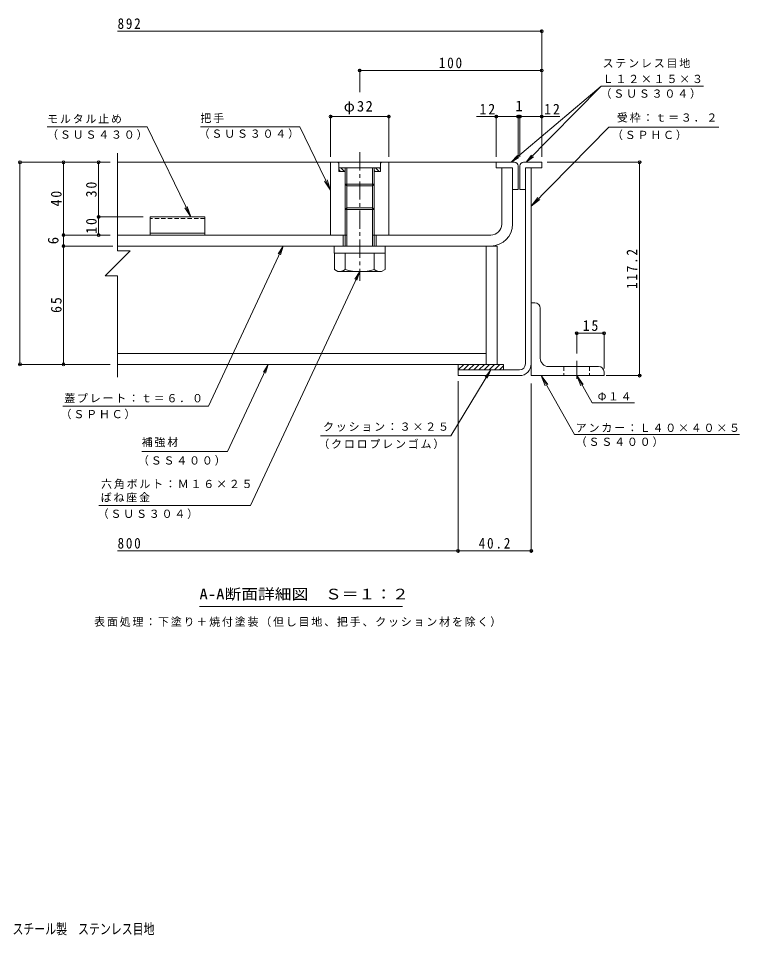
# Model space of a CAD drawing. Units: millimetres on the paper, enlarged 10 times, with parts at other scales. Extents: x -1763 to 1894, y -1353 to 1367.
# Drawn here: x -86 to 1894, y -1305 to 1215 of the extents above; entities that cross this region are included whole.
import ezdxf
from ezdxf.enums import TextEntityAlignment as Align

# ---------------------------------------------------------------- set-up
doc = ezdxf.new("R2010")
doc.units = ezdxf.units.MM
doc.header["$LTSCALE"] = 10
doc.header["$PDMODE"] = 32
doc.header["$PDSIZE"] = 8
doc.linetypes.add('CHAIN1', pattern=[8, 5, -1, 1, -1])
doc.linetypes.add('DASHED1', pattern=[1.8, 1.2, -0.6])
for name, color, linetype, lineweight in [('D-1', 2, 'Continuous', 9), ('D-2', 3, 'Continuous', 9), ('D-3', 4, 'Continuous', 9), ('D-4', 7, 'Continuous', 9), ('D-5', 7, 'Continuous', 9), ('D-6', 6, 'Continuous', 5), ('D-7', 4, 'CHAIN1', 9), ('D-8', 5, 'Continuous', 5), ('D-9', 134, 'Continuous', 5), ('D-C', 2, 'Continuous', 9), ('D-E', 3, 'Continuous', 9), ('D-F', 7, 'Continuous', 9), ('F-5_F-5ﾚｲﾔ', 7, 'Continuous', 9)]:
    doc.layers.add(name, color=color, linetype=linetype, lineweight=lineweight)
doc.styles.add('ＭＳ ゴシック', font='')
doc.styles.get('ＭＳ ゴシック').set_extended_font_data('MS Gothic')

msp = doc.modelspace()

# ---------------------------------------------------------------- linework, layer by layer
at = {"layer": 'D-1'}
for p, q in [((1305.94, 265.7), (1305.94, 804.7)), ((1321.94, 265.7), (1321.94, 804.7)), ((1120.94, 249.7), (1120.94, 233.7)), ((1289.94, 249.7), (1120.94, 249.7)), ((1120.94, 233.7), (1289.94, 233.7))]:
    msp.add_line(p, q, dxfattribs=at)
for radius in [16, 32]:
    msp.add_arc((1289.94, 265.7), radius, 270, 0, dxfattribs=at)
at = {"layer": 'D-2'}
for p, q in [((1240.94, 649.7), (1240.94, 804.7)), ((1270.94, 804.7), (1240.94, 804.7)), ((1270.94, 649.7), (1270.94, 804.7)), ((810.94, 619.7), (185.94, 619.7)), ((805.94, 619.7), (805.94, 589.7)), ((1210.94, 619.7), (890.94, 619.7)), ((895.94, 619.7), (895.94, 589.7)), ((185.94, 589.7), (1210.94, 589.7))]:
    msp.add_line(p, q, dxfattribs=at)
for radius in [30, 60]:
    msp.add_arc((1210.94, 649.7), radius, 270, 0, dxfattribs=at)
at = {"layer": 'D-3'}
for p, q in [((1225.94, 819.7), (185.94, 819.7)), ((1285.94, 809.7), (1285.94, 744.7)), ((1290.94, 809.7), (1290.94, 744.7)), ((1300.94, 819.7), (1350.94, 819.7)), ((1225.94, 804.7), (1270.94, 804.7)), ((1270.94, 804.7), (1270.94, 744.7)), ((1305.94, 744.7), (1305.94, 804.7)), ((1270.94, 744.7), (1285.94, 744.7)), ((1305.94, 744.7), (1290.94, 744.7)), ((275.94, 669.7), (275.94, 619.7)), ((425.94, 669.7), (275.94, 669.7)), ((425.94, 624.7), (275.94, 624.7))]:
    msp.add_line(p, q, dxfattribs=at)
at = {"layer": 'D-3', "linetype": 'DASHED1'}
msp.add_line((425.94, 665.37), (275.94, 665.37), dxfattribs=at)
at = {"layer": 'D-3'}
for points in [[(1275.94, 819.7), (1225.94, 819.7), (1225.94, 804.7)], [(1350.94, 819.7), (1350.94, 804.7), (1305.94, 804.7)], [(425.94, 669.7), (425.94, 619.7), (275.94, 619.7)]]:
    msp.add_lwpolyline(points, dxfattribs=at)
for centre, start, end in [((1275.94, 809.7), 0, 90), ((1300.94, 809.7), 90, 180)]:
    msp.add_arc(centre, 10, start, end, dxfattribs=at)
at = {"layer": 'D-4'}
msp.add_line((968.33, -400.55), (410.83, -400.55), dxfattribs=at)
at = {"layer": 'D-5'}
for p, q in [((1513.81, 1029.11), (1267.15, 819.7)), ((1795.26, 1029.11), (1513.81, 1029.11)), ((-7.39, 917.5), (267.61, 917.5)), ((267.61, 917.5), (386.86, 669.7)), ((686.89, 917.5), (413.64, 917.5)), ((686.89, 917.5), (770.94, 742.86)), ((1837.03, 916.61), (1535.46, 916.61)), ((1267.15, 819.7), (1283.94, 838.23)), ((1267.15, 819.7), (1288.16, 833.26)), ((1308.07, 819.7), (1327.77, 835.1)), ((770.94, 742.86), (754.52, 767.96)), ((770.94, 742.86), (761.57, 771.36)), ((1321.94, 699.27), (1339.99, 723.23)), ((386.86, 669.7), (370.43, 694.81)), ((386.86, 669.7), (377.49, 698.2)), ((640.86, 589.7), (633.34, 565.86)), ((551.21, -123.08), (850.94, 519.7)), ((850.94, 519.7), (837.51, 498.62)), ((850.94, 519.7), (843.42, 495.86)), ((488.26, 25.5), (599.8, 264.7)), ((599.8, 264.7), (586.37, 243.62)), ((599.8, 264.7), (592.28, 240.86)), ((1211.45, 249.19), (1195.79, 229.7)), ((1349.22, 233.7), (1367.26, 209.73)), ((1349.22, 233.7), (1360.44, 205.88)), ((1440.53, 72.02), (1349.22, 233.7)), ((1446.94, 233.7), (1458.16, 205.88)), ((1446.94, 233.7), (1464.98, 209.73)), ((1489.27, 158.75), (1446.94, 233.7)), ((1489.27, 158.75), (1605.42, 158.75)), ((435.77, 149.88), (36.1, 149.88)), ((1101.48, 68.27), (743.34, 68.27)), ((1440.53, 72.02), (1894.32, 72.02)), ((488.26, 25.5), (252.24, 25.5)), ((551.21, -123.08), (134.22, -123.08))]:
    msp.add_line(p, q, dxfattribs=at)
for points in [[(1513.81, 1029.11), (1308.07, 819.7), (1323.11, 839.67)], [(1535.46, 916.61), (1321.94, 699.27), (1345.58, 717.74)], [(435.77, 149.88), (640.86, 589.7), (627.43, 568.62)], [(1101.48, 68.27), (1211.45, 249.19), (1201.36, 226.31)]]:
    msp.add_lwpolyline(points, dxfattribs=at)
at = {"layer": 'D-6'}
for p, q in [((1120.94, 263.09), (1122.55, 264.7)), ((1120.94, 264.7), (1245.94, 264.7)), ((1120.94, 264.7), (1120.94, 249.7)), ((1121.69, 249.7), (1136.69, 264.7)), ((1135.83, 249.7), (1150.83, 264.7)), ((1149.98, 249.7), (1164.98, 264.7)), ((1164.12, 249.7), (1179.12, 264.7)), ((1178.26, 249.7), (1193.26, 264.7)), ((1192.4, 249.7), (1207.4, 264.7)), ((1206.55, 249.7), (1221.55, 264.7)), ((1220.69, 249.7), (1235.69, 264.7)), ((1234.83, 249.7), (1245.94, 260.81)), ((1245.94, 264.7), (1245.94, 249.7))]:
    msp.add_line(p, q, dxfattribs=at)
at = {"layer": 'D-7'}
msp.add_line((1446.94, 274.75), (1446.94, 216.28), dxfattribs=at)
at = {"layer": 'D-8'}
for p, q in [((1198.44, 589.7), (1228.44, 589.7)), ((1198.44, 589.7), (1198.44, 264.7)), ((1228.44, 589.7), (1228.44, 264.7)), ((1198.44, 264.7), (1228.44, 264.7))]:
    msp.add_line(p, q, dxfattribs=at)
at = {"layer": 'D-9'}
for p, q in [((1198.44, 589.7), (185.94, 589.7)), ((1198.44, 264.7), (1198.44, 589.7)), ((781.44, 569.7), (781.44, 525.33)), ((810.94, 525.19), (810.94, 569.7)), ((890.94, 525.19), (890.94, 569.7)), ((920.44, 569.7), (920.44, 525.19)), ((790.98, 519.82), (781.44, 525.33)), ((910.94, 519.7), (791.19, 519.7)), ((910.94, 519.7), (920.44, 525.19)), ((1198.44, 294.7), (185.94, 294.7)), ((1198.44, 264.7), (185.94, 264.7))]:
    msp.add_line(p, q, dxfattribs=at)
for centre, radius, start, end in [((792.23, 554.21), 34.53, 267.86055, 302.81094), ((850.94, 668.3), 148.6, 254.38446, 285.61554), ((909.65, 554.21), 34.53, 237.18906, 272.13945)]:
    msp.add_arc(centre, radius, start, end, dxfattribs=at)
at = {"layer": 'D-C', "linetype": 'CHAIN1'}
msp.add_line((850.94, 847.38), (850.94, 494.07), dxfattribs=at)
at = {"layer": 'D-C'}
for p, q in [((770.94, 819.7), (790.94, 819.7)), ((770.94, 619.7), (770.94, 819.7)), ((793.44, 817.2), (790.94, 819.7)), ((793.44, 794.7), (793.44, 819.7)), ((908.44, 819.7), (793.44, 819.7)), ((910.94, 819.7), (908.44, 817.2)), ((908.44, 794.7), (908.44, 819.7)), ((930.94, 819.7), (910.94, 819.7)), ((930.94, 619.7), (930.94, 819.7)), ((908.44, 804.7), (793.44, 804.7)), ((798.34, 794.7), (793.44, 799.6)), ((810.94, 794.7), (793.44, 794.7)), ((808.95, 794.7), (798.95, 804.7)), ((810.94, 803.31), (809.55, 804.7)), ((810.94, 589.7), (810.94, 804.7)), ((815.94, 589.7), (815.94, 804.7)), ((885.94, 589.7), (885.94, 804.7)), ((890.94, 778.48), (890.94, 804.7)), ((893.8, 794.7), (890.94, 797.56)), ((908.44, 794.7), (890.94, 794.7)), ((904.41, 794.7), (894.41, 804.7)), ((908.44, 801.27), (905.01, 804.7)), ((890.94, 759.7), (810.94, 759.7)), ((890.94, 759.97), (885.94, 754.7)), ((890.94, 589.7), (890.94, 778.48)), ((815.94, 694.7), (810.94, 689.7)), ((890.94, 689.7), (810.94, 689.7)), ((885.94, 694.7), (815.94, 694.7)), ((890.94, 689.7), (885.94, 694.7)), ((770.94, 619.7), (815.94, 619.7)), ((930.94, 619.7), (885.94, 619.7))]:
    msp.add_line(p, q, dxfattribs=at)
at = {"layer": 'D-C', "color": 134, "lineweight": 5}
for p, q in [((780.94, 589.7), (920.94, 589.7)), ((920.94, 589.7), (920.94, 569.7))]:
    msp.add_line(p, q, dxfattribs=at)
at = {"layer": 'D-C'}
msp.add_lwpolyline([(885.94, 754.7), (815.94, 754.7), (810.94, 759.7)], dxfattribs=at)
at = {"layer": 'D-C', "color": 134, "lineweight": 5}
msp.add_lwpolyline([(780.94, 589.7), (780.94, 569.7), (920.94, 569.7)], dxfattribs=at)
at = {"layer": 'D-E'}
for p, q in [((1331.94, 433.7), (1321.94, 433.7)), ((1321.94, 233.7), (1321.94, 433.7)), ((1346.94, 281.2), (1346.94, 418.7)), ((1369.44, 258.7), (1506.94, 258.7)), ((1521.94, 233.7), (1321.94, 233.7)), ((1521.94, 243.7), (1521.94, 233.7))]:
    msp.add_line(p, q, dxfattribs=at)
at = {"layer": 'D-E', "linetype": 'DASHED1'}
for p, q in [((1411.94, 258.7), (1411.94, 233.7)), ((1481.94, 258.7), (1481.94, 233.7))]:
    msp.add_line(p, q, dxfattribs=at)
at = {"layer": 'D-E'}
for centre, radius, start, end in [((1331.94, 418.7), 15, 0, 90), ((1369.44, 281.2), 22.5, 180, 270), ((1506.94, 243.7), 15, 0, 90)]:
    msp.add_arc(centre, radius, start, end, dxfattribs=at)
at = {"layer": 'D-F'}
for p, q in [((1350.94, 834.7), (1350.94, 1184.73)), ((1350.94, 1179.73), (185.94, 1179.73)), ((850.94, 1011.99), (850.94, 1076.91)), ((1350.94, 1071.91), (850.94, 1071.91)), ((1350.94, 1071.73), (1350.94, 1066.91)), ((770.94, 834.7), (770.94, 950.28)), ((930.94, 945.28), (770.94, 945.28)), ((930.94, 834.7), (930.94, 950.28)), ((1285.94, 945.28), (1171.33, 945.28)), ((1225.94, 834.7), (1225.94, 950.28)), ((1285.94, 834.7), (1285.94, 950.28)), ((1290.94, 945.28), (1285.94, 945.28)), ((1290.94, 834.7), (1290.94, 950.28)), ((1400.19, 945.28), (1290.94, 945.28)), ((185.94, 845.14), (185.94, 576.61)), ((-84.97, 819.7), (165.94, 819.7)), ((-81.97, 264.7), (-81.97, 819.7)), ((37.55, 619.7), (37.55, 819.7)), ((133.91, 669.7), (133.91, 819.7)), ((1365.94, 819.7), (1624.63, 819.7)), ((1619.63, 233.7), (1619.63, 819.7)), ((130.91, 669.7), (255.94, 669.7)), ((133.91, 619.7), (133.91, 669.7)), ((34.55, 619.7), (165.94, 619.7)), ((37.55, 589.7), (37.55, 619.7)), ((34.55, 589.7), (172.79, 589.7)), ((37.55, 264.7), (37.55, 589.7)), ((185.94, 507.8), (151.54, 507.8)), ((185.94, 507.8), (185.94, 229.28)), ((1446.94, 353.19), (1446.94, 294.75)), ((1521.94, 353.19), (1521.94, 253.7)), ((1446.94, 350.19), (1521.94, 350.19)), ((-84.97, 264.7), (165.94, 264.7)), ((1624.63, 233.7), (1527.96, 233.7)), ((1120.94, 218.7), (1120.94, -252.78)), ((1321.94, 212.32), (1321.94, -252.78)), ((1120.94, -247.78), (185.94, -247.78)), ((1321.94, -247.78), (1120.94, -247.78))]:
    msp.add_line(p, q, dxfattribs=at)
msp.add_lwpolyline([(185.94, 576.61), (220.35, 576.61), (151.54, 507.8)], dxfattribs=at)
for p in [(1350.94, 1179.73), (850.94, 1071.91), (1350.94, 1071.91), (770.94, 945.28), (930.94, 945.28), (1225.94, 945.28), (1285.94, 945.28), (1290.94, 945.28), (1350.94, 945.28), (-81.97, 819.7), (37.55, 819.7), (133.91, 819.7), (1619.63, 819.7), (133.91, 669.7), (37.55, 619.7), (133.91, 619.7), (37.55, 589.7), (1446.94, 350.19), (1521.94, 350.19), (-81.97, 264.7), (37.55, 264.7), (1619.63, 233.7), (1120.94, -247.78), (1321.94, -247.78)]:
    msp.add_point(p, dxfattribs=at)

# ---------------------------------------------------------------- texts
at = {"layer": 'D-4', "color": 2, "style": 'ＭＳ ゴシック', "width": 1.15}
msp.add_text('A-A断面詳細図\u3000Ｓ＝１：２', height=29.33, dxfattribs=at).set_placement((410.83, -389.92), align=Align.BOTTOM_LEFT)
at = {"layer": 'D-4', "insert": (121.62, -456.68), "char_height": 21.99, "attachment_point": 7, "style": 'ＭＳ ゴシック'}
msp.add_mtext('\\T1.17;表面処理：下塗り＋焼付塗装（但し目地、把手、クッション材を除く）', dxfattribs=at)
at = {"layer": 'D-5', "char_height": 21.99, "attachment_point": 7, "style": 'ＭＳ ゴシック'}
for s, insert in [('\\T1.17;ステンレス目地', (1518.14, 1078.43)), ('\\T1.17;Ｌ１２×１５×３', (1518.14, 1037.11)), ('\\T1.17;（ＳＵＳ３０４）', (1512.39, 994.27)), ('\\T1.17;モルタル止め', (-7.39, 926.5)), ('\\T1.17;把手', (413.64, 927.34)), ('\\T1.17;受枠：ｔ＝３．２', (1557.41, 928.93)), ('\\T1.17;（ＳＵＳ４３０）', (-7.39, 881.59)), ('\\T1.17;（ＳＵＳ３０４）', (408.7, 884.26)), ('\\T1.17;（ＳＰＨＣ）', (1543.8, 880.76)), ('\\T1.17;蓋プレート：ｔ＝６．０', (39.62, 159.12)), ('\\T1.17;Φ１４', (1504.47, 164.71)), ('\\T1.17;（ＳＰＨＣ）', (29.57, 113.76)), ('\\T1.17;クッション：３×２５', (750.31, 79.99)), ('\\T1.17;アンカー：Ｌ４０×４０×５', (1444.32, 77.98)), ('\\T1.17;補強材', (252.24, 36.97)), ('\\T1.17;（クロロプレンゴム）', (737.36, 31.71)), ('\\T1.17;（ＳＳ４００）', (1444.32, 37.74)), ('\\T1.17;（ＳＳ４００）', (242.04, -13.55)), ('\\T1.17;六角ボルト：Ｍ１６×２５', (140.75, -77.73)), ('\\T1.17;ばね座金', (139.7, -114.45)), ('\\T1.17;（ＳＵＳ３０４）', (131.44, -160.01))]:
    msp.add_mtext(s, dxfattribs=dict(at, insert=insert))
at = {"layer": 'D-F', "color": 2, "style": 'ＭＳ ゴシック'}
msp.add_text('1', height=29.33, dxfattribs=at).set_placement((1278.44, 951.28), align=Align.BOTTOM_LEFT)
msp.add_text('6', height=29.33, rotation=90, dxfattribs=at).set_placement((32.55, 594.7), align=Align.BOTTOM_LEFT)
at = {"layer": 'D-F', "color": 2, "char_height": 29.33, "attachment_point": 7, "style": 'ＭＳ ゴシック'}
for s, insert in [('\\T1.27;\\W0.9;892', (185.94, 1185.73)), ('\\T1.27;\\W0.9;100', (1068.44, 1077.91)), ('\\T1.19;φ32', (807.19, 951.28)), ('\\T1.27;\\W0.95;12', (1179.97, 951.28)), ('\\T1.27;\\W0.95;12', (1357.59, 951.28)), ('\\T1.27;\\W0.95;15', (1463.19, 356.19)), ('\\T1.27;\\W0.9;800', (185.94, -241.78)), ('\\T1.28;\\W0.9;40.2', (1177.69, -241.78))]:
    msp.add_mtext(s, dxfattribs=dict(at, insert=insert))
at = {"layer": 'D-F', "color": 2, "char_height": 29.33, "attachment_point": 7, "rotation": 90, "style": 'ＭＳ ゴシック'}
for s, insert in [('\\T1.27;\\W0.95;30', (128.91, 723.45)), ('\\T1.27;\\W0.95;40', (32.55, 698.45)), ('\\T1.27;\\W0.95;10', (128.91, 623.45)), ('\\T1.28;\\W0.9;117.2', (1613.63, 471.7)), ('\\T1.27;\\W0.95;65', (32.55, 405.95))]:
    msp.add_mtext(s, dxfattribs=dict(at, insert=insert))
at = {"layer": 'F-5_F-5ﾚｲﾔ', "color": 2, "style": 'ＭＳ ゴシック', "width": 0.75}
msp.add_text('充填用（充填深さ：３０ｍｍ）\u3000屋内用\u3000一般形\u3000スチール製\u3000ステンレス目地', height=29.33, dxfattribs=at).set_placement((-792.72, -1309.74), align=Align.BOTTOM_LEFT)

doc.saveas('drawing.dxf')
